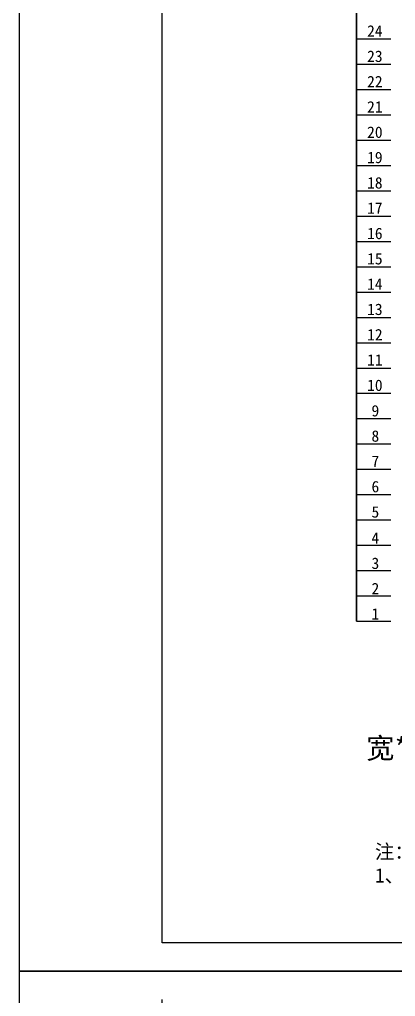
# Model space of a CAD drawing. Extents: x -75138 to 15640, y -12340 to 70479.
# Drawn here: x 3040 to 3699, y -3474 to -1759 of the extents above; entities that cross this region are included whole.
import ezdxf
from ezdxf.enums import TextEntityAlignment as Align

# ---------------------------------------------------------------- set-up
doc = ezdxf.new("R2010")
doc.units = 0
doc.linetypes.add('PHANTOM2', pattern=[1.25, 0.625, -0.125, 0.125, -0.125, 0.125, -0.125])
doc.layers.get('0').update_dxf_attribs({"linetype": 'CONTINUOUS'})
for name, color, linetype in [('假设轮廓', 4, 'PHANTOM2'), ('尺寸线', 3, 'CONTINUOUS'), ('轮廓线', 7, 'CONTINUOUS')]:
    doc.layers.add(name, color=color, linetype=linetype)
doc.styles.get("Standard").update_dxf_attribs({"font": 'SIMFANG.TTF'})
doc.styles.add('仿宋3.5', font='SIMFANG.TTF', dxfattribs={"width": 0.7, "height": 3.5})

# ---------------------------------------------------------------- blocks, each defined once
blk = doc.blocks.new('图框')
for p, q in [((3441.05, 1159.74), (3441.05, 1456.74)), ((3441.05, 1456.74), (3861.05, 1456.74)), ((3861.05, 1159.74), (3441.05, 1159.74))]:
    blk.add_line(p, q)
at = {"color": 1, "lineweight": -3}
for p, q in [((3466.05, 1164.74), (3466.05, 1451.74)), ((3856.05, 1164.74), (3466.05, 1164.74))]:
    blk.add_line(p, q, dxfattribs=at)
at = {"style": '仿宋3.5', "width": 0.8}
for tag, p in [('车站站名', (3771.33, 1184.32)), ('图纸名称', (3771.41, 1173.86))]:
    blk.add_attdef(tag, text='', height=4, dxfattribs=at).set_placement(p, align=Align.MIDDLE)

msp = doc.modelspace()

# ---------------------------------------------------------------- linework, layer by layer
at = {"layer": '尺寸线'}
for p, q in [((3630.9, -2815.1), (3630.9, -681.5)), ((3630.9, -770.4), (3630.9, -2815.1)), ((3630.9, -1792.7), (3690.9, -1792.7)), ((3630.9, -1837.2), (3690.9, -1837.2)), ((3630.9, -1881.6), (3690.9, -1881.6)), ((3630.9, -1926.1), (3690.9, -1926.1)), ((3630.9, -1970.5), (3690.9, -1970.5)), ((3630.9, -2015), (3690.9, -2015)), ((3630.9, -2059.4), (3690.9, -2059.4)), ((3630.9, -2103.9), (3690.9, -2103.9)), ((3630.9, -2148.3), (3690.9, -2148.3)), ((3630.9, -2192.8), (3690.9, -2192.8)), ((3630.9, -2237.2), (3690.9, -2237.2)), ((3630.9, -2281.7), (3690.9, -2281.7)), ((3630.9, -2326.1), (3690.9, -2326.1)), ((3630.9, -2370.6), (3690.9, -2370.6)), ((3630.9, -2415), (3690.9, -2415)), ((3630.9, -2459.5), (3690.9, -2459.5)), ((3630.9, -2503.9), (3690.9, -2503.9)), ((3630.9, -2548.4), (3690.9, -2548.4)), ((3630.9, -2592.8), (3690.9, -2592.8)), ((3630.9, -2637.3), (3690.9, -2637.3)), ((3630.9, -2681.7), (3690.9, -2681.7)), ((3630.9, -2726.2), (3690.9, -2726.2)), ((3630.9, -2770.6), (3690.9, -2770.6)), ((3630.9, -2815.1), (3690.9, -2815.1))]:
    msp.add_line(p, q, dxfattribs=at)

# ---------------------------------------------------------------- block references
at = {"zscale": 10.00048635606581}
for p, xscale, yscale in [((-31372.5, -15027.9), 10.00048635606578, 10.00048635606578), ((-31372.7, -17998), 10.00048635606572, 10.00048635606618)]:
    msp.add_blockref('图框', p, dxfattribs=dict(at, xscale=xscale, yscale=yscale))

# ---------------------------------------------------------------- texts
at = {"layer": '假设轮廓', "color": 7, "linetype": 'ByBlock', "insert": (3648.1, -3020.1), "char_height": 36, "width": 754.57, "attachment_point": 1}
msp.add_mtext('宽*深*高（600mm*800mm*2350mm）', dxfattribs=at)
at = {"layer": '尺寸线', "char_height": 20, "width": 83.799, "attachment_point": 1}
for s, insert in [('{\\fFangSong_GB2312|b0|i0|c134|p49;24}', (3649.4, -1768.6)), ('{\\fFangSong_GB2312|b0|i0|c134|p49;23}', (3649.4, -1813)), ('{\\fFangSong_GB2312|b0|i0|c134|p49;22}', (3649.4, -1857.5)), ('{\\fFangSong_GB2312|b0|i0|c134|p49;21}', (3649.4, -1901.9)), ('{\\fFangSong_GB2312|b0|i0|c134|p49;20}', (3649.4, -1946.4)), ('{\\fFangSong_GB2312|b0|i0|c134|p49;19}', (3649.4, -1990.8)), ('{\\fFangSong_GB2312|b0|i0|c134|p49;18}', (3649.4, -2035.3)), ('{\\fFangSong_GB2312|b0|i0|c134|p49;17}', (3649.4, -2079.7)), ('{\\fFangSong_GB2312|b0|i0|c134|p49;16}', (3649.4, -2124.2)), ('{\\fFangSong_GB2312|b0|i0|c134|p49;15}', (3649.4, -2168.6)), ('{\\fFangSong_GB2312|b0|i0|c134|p49;14}', (3649.4, -2213.1)), ('{\\fFangSong_GB2312|b0|i0|c134|p49;13}', (3649.4, -2257.5)), ('{\\fFangSong_GB2312|b0|i0|c134|p49;12}', (3649.4, -2302)), ('{\\fFangSong_GB2312|b0|i0|c134|p49;11}', (3649.4, -2346.4)), ('{\\fFangSong_GB2312|b0|i0|c134|p49;10}', (3649.4, -2390.9)), ('{\\fFangSong_GB2312|b0|i0|c134|p49;9}', (3657.1, -2435.6)), ('{\\fFangSong_GB2312|b0|i0|c134|p49;8}', (3657.1, -2480)), ('{\\fFangSong_GB2312|b0|i0|c134|p49;7}', (3657.1, -2524.4)), ('{\\fFangSong_GB2312|b0|i0|c134|p49;6}', (3657.1, -2568.9)), ('{\\fFangSong_GB2312|b0|i0|c134|p49;5}', (3657.1, -2613.3)), ('{\\fFangSong_GB2312|b0|i0|c134|p49;4}', (3657.1, -2659)), ('{\\fFangSong_GB2312|b0|i0|c134|p49;3}', (3657.1, -2703.5)), ('{\\fFangSong_GB2312|b0|i0|c134|p49;2}', (3657.1, -2747.9)), ('{\\fFangSong_GB2312|b0|i0|c134|p49;1}', (3657.1, -2792.5))]:
    msp.add_mtext(s, dxfattribs=dict(at, insert=insert))
at = {"layer": '轮廓线', "insert": (3663.1, -3207.5), "char_height": 25, "width": 8341.017, "attachment_point": 1}
msp.add_mtext('注：\\P1、系统结构图中所示物品及型号仅供参考，具体请依合同为准。', dxfattribs=at)

doc.saveas('drawing.dxf')
